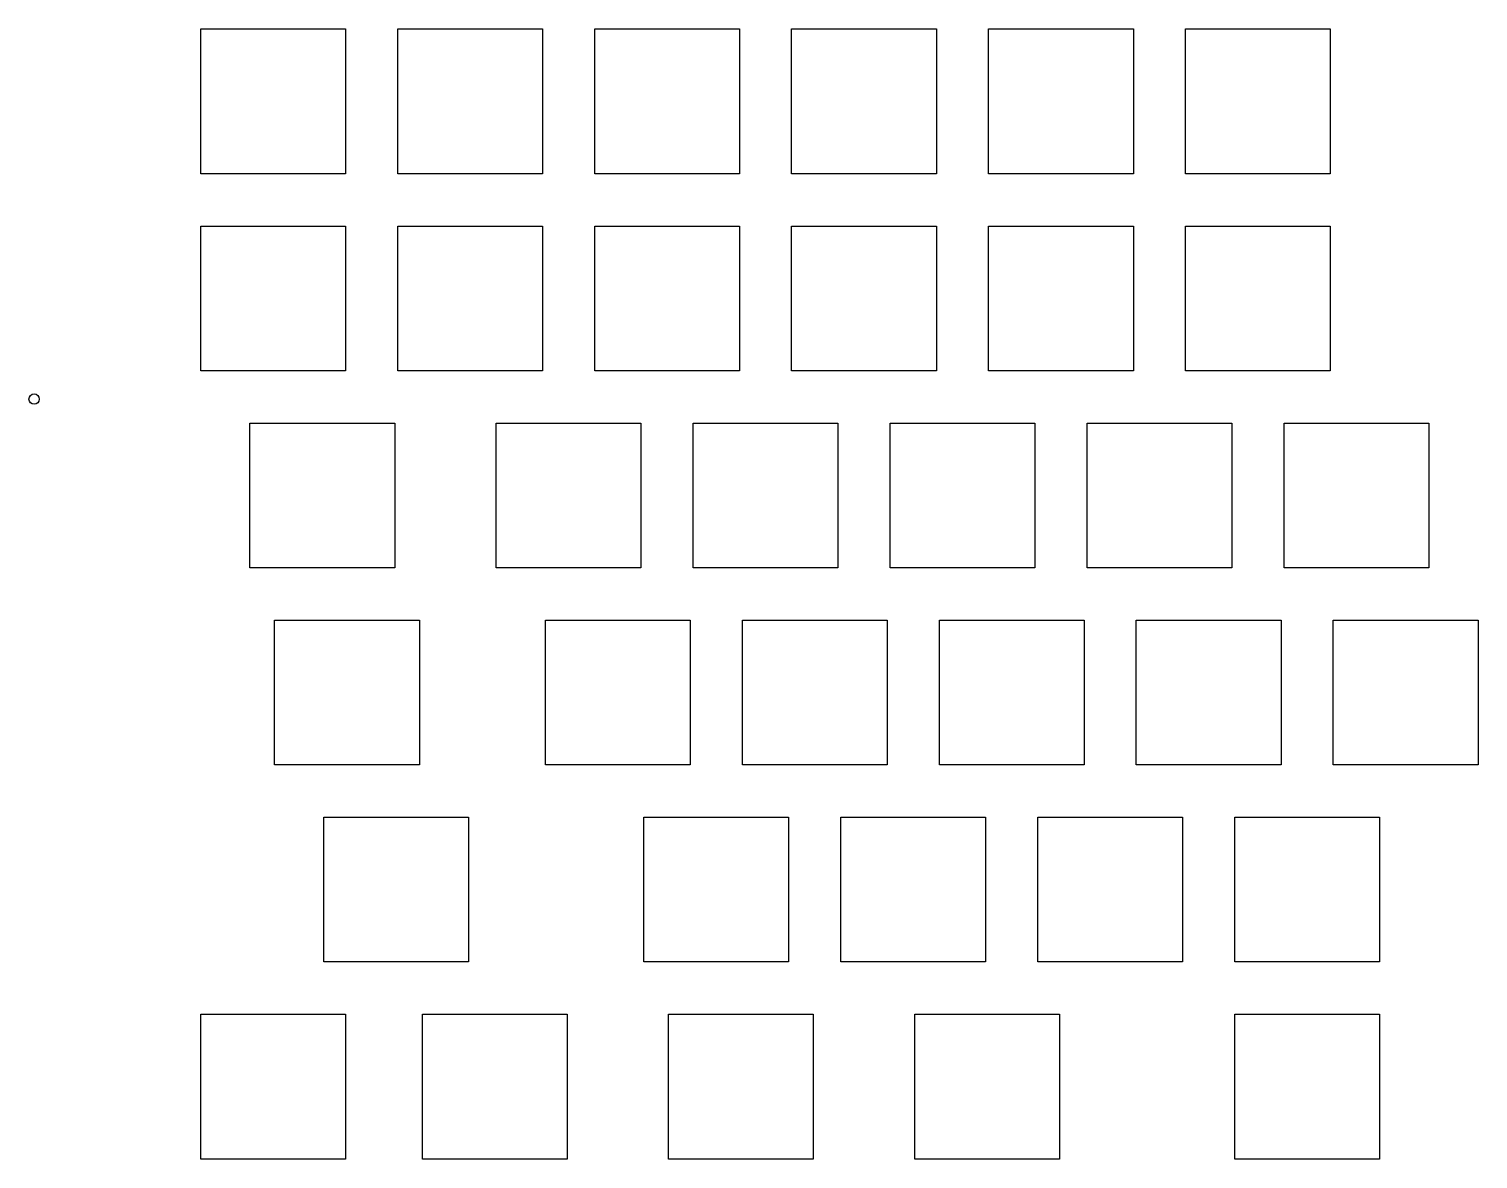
# Model space of a CAD drawing. Extents: x 0.37 to 5.89, y -4.4 to -0.1.
import ezdxf

# ---------------------------------------------------------------- set-up
doc = ezdxf.new("R2010")
doc.units = 0
doc.header["$MEASUREMENT"] = 0
doc.layers.add('BLACK', color=7, linetype='CONTINUOUS')

msp = doc.modelspace()

# ---------------------------------------------------------------- linework, layer by layer
at = {"layer": 'BLACK', "linetype": 'CONTINUOUS'}
for p, q in [((1.0216, -0.0994), (1.5728, -0.0994)), ((1.0216, -0.6506), (1.0216, -0.0994)), ((1.5728, -0.0994), (1.5728, -0.6506)), ((1.7716, -0.0994), (2.3228, -0.0994)), ((1.7716, -0.6506), (1.7716, -0.0994)), ((2.3228, -0.0994), (2.3228, -0.6506)), ((2.5216, -0.0994), (3.0728, -0.0994)), ((2.5216, -0.6506), (2.5216, -0.0994)), ((3.0728, -0.0994), (3.0728, -0.6506)), ((3.2716, -0.0994), (3.8228, -0.0994)), ((3.2716, -0.6506), (3.2716, -0.0994)), ((3.8228, -0.0994), (3.8228, -0.6506)), ((4.0216, -0.0994), (4.5728, -0.0994)), ((4.0216, -0.6506), (4.0216, -0.0994)), ((4.5728, -0.0994), (4.5728, -0.6506)), ((4.7716, -0.0994), (5.3228, -0.0994)), ((4.7716, -0.6506), (4.7716, -0.0994)), ((5.3228, -0.0994), (5.3228, -0.6506)), ((1.5728, -0.6506), (1.0216, -0.6506)), ((2.3228, -0.6506), (1.7716, -0.6506)), ((3.0728, -0.6506), (2.5216, -0.6506)), ((3.8228, -0.6506), (3.2716, -0.6506)), ((4.5728, -0.6506), (4.0216, -0.6506)), ((5.3228, -0.6506), (4.7716, -0.6506)), ((1.0216, -0.8494), (1.5728, -0.8494)), ((1.0216, -1.4006), (1.0216, -0.8494)), ((1.5728, -0.8494), (1.5728, -1.4006)), ((1.7716, -0.8494), (2.3228, -0.8494)), ((1.7716, -1.4006), (1.7716, -0.8494)), ((2.3228, -0.8494), (2.3228, -1.4006)), ((2.5216, -0.8494), (3.0728, -0.8494)), ((2.5216, -1.4006), (2.5216, -0.8494)), ((3.0728, -0.8494), (3.0728, -1.4006)), ((3.2716, -0.8494), (3.8228, -0.8494)), ((3.2716, -1.4006), (3.2716, -0.8494)), ((3.8228, -0.8494), (3.8228, -1.4006)), ((4.0216, -0.8494), (4.5728, -0.8494)), ((4.0216, -1.4006), (4.0216, -0.8494)), ((4.5728, -0.8494), (4.5728, -1.4006)), ((4.7716, -0.8494), (5.3228, -0.8494)), ((4.7716, -1.4006), (4.7716, -0.8494)), ((5.3228, -0.8494), (5.3228, -1.4006)), ((1.5728, -1.4006), (1.0216, -1.4006)), ((2.3228, -1.4006), (1.7716, -1.4006)), ((3.0728, -1.4006), (2.5216, -1.4006)), ((3.8228, -1.4006), (3.2716, -1.4006)), ((4.5728, -1.4006), (4.0216, -1.4006)), ((5.3228, -1.4006), (4.7716, -1.4006)), ((1.2091, -1.5994), (1.7603, -1.5994)), ((1.2091, -2.1506), (1.2091, -1.5994)), ((1.7603, -1.5994), (1.7603, -2.1506)), ((2.1466, -1.5994), (2.6978, -1.5994)), ((2.1466, -2.1506), (2.1466, -1.5994)), ((2.6978, -1.5994), (2.6978, -2.1506)), ((2.8966, -1.5994), (3.4478, -1.5994)), ((2.8966, -2.1506), (2.8966, -1.5994)), ((3.4478, -1.5994), (3.4478, -2.1506)), ((3.6466, -1.5994), (4.1978, -1.5994)), ((3.6466, -2.1506), (3.6466, -1.5994)), ((4.1978, -1.5994), (4.1978, -2.1506)), ((4.3966, -1.5994), (4.9478, -1.5994)), ((4.3966, -2.1506), (4.3966, -1.5994)), ((4.9478, -1.5994), (4.9478, -2.1506)), ((5.1466, -1.5994), (5.6978, -1.5994)), ((5.1466, -2.1506), (5.1466, -1.5994)), ((5.6978, -1.5994), (5.6978, -2.1506)), ((1.7603, -2.1506), (1.2091, -2.1506)), ((2.6978, -2.1506), (2.1466, -2.1506)), ((3.4478, -2.1506), (2.8966, -2.1506)), ((4.1978, -2.1506), (3.6466, -2.1506)), ((4.9478, -2.1506), (4.3966, -2.1506)), ((5.6978, -2.1506), (5.1466, -2.1506)), ((1.3029, -2.3494), (1.854, -2.3494)), ((1.3029, -2.9006), (1.3029, -2.3494)), ((1.854, -2.3494), (1.854, -2.9006)), ((2.3341, -2.3494), (2.8853, -2.3494)), ((2.3341, -2.9006), (2.3341, -2.3494)), ((2.8853, -2.3494), (2.8853, -2.9006)), ((3.0841, -2.3494), (3.6353, -2.3494)), ((3.0841, -2.9006), (3.0841, -2.3494)), ((3.6353, -2.3494), (3.6353, -2.9006)), ((3.8341, -2.3494), (4.3853, -2.3494)), ((3.8341, -2.9006), (3.8341, -2.3494)), ((4.3853, -2.3494), (4.3853, -2.9006)), ((4.5841, -2.3494), (5.1353, -2.3494)), ((4.5841, -2.9006), (4.5841, -2.3494)), ((5.1353, -2.3494), (5.1353, -2.9006)), ((5.3341, -2.3494), (5.8853, -2.3494)), ((5.3341, -2.9006), (5.3341, -2.3494)), ((5.8853, -2.3494), (5.8853, -2.9006)), ((1.854, -2.9006), (1.3029, -2.9006)), ((2.8853, -2.9006), (2.3341, -2.9006)), ((3.6353, -2.9006), (3.0841, -2.9006)), ((4.3853, -2.9006), (3.8341, -2.9006)), ((5.1353, -2.9006), (4.5841, -2.9006)), ((5.8853, -2.9006), (5.3341, -2.9006)), ((1.4904, -3.0994), (2.0415, -3.0994)), ((1.4904, -3.6506), (1.4904, -3.0994)), ((2.0415, -3.0994), (2.0415, -3.6506)), ((2.7091, -3.0994), (3.2603, -3.0994)), ((2.7091, -3.6506), (2.7091, -3.0994)), ((3.2603, -3.0994), (3.2603, -3.6506)), ((3.4591, -3.0994), (4.0103, -3.0994)), ((3.4591, -3.6506), (3.4591, -3.0994)), ((4.0103, -3.0994), (4.0103, -3.6506)), ((4.2091, -3.0994), (4.7603, -3.0994)), ((4.2091, -3.6506), (4.2091, -3.0994)), ((4.7603, -3.0994), (4.7603, -3.6506)), ((4.9591, -3.0994), (5.5103, -3.0994)), ((4.9591, -3.6506), (4.9591, -3.0994)), ((5.5103, -3.0994), (5.5103, -3.6506)), ((2.0415, -3.6506), (1.4904, -3.6506)), ((3.2603, -3.6506), (2.7091, -3.6506)), ((4.0103, -3.6506), (3.4591, -3.6506)), ((4.7603, -3.6506), (4.2091, -3.6506)), ((5.5103, -3.6506), (4.9591, -3.6506)), ((1.0216, -3.8494), (1.5728, -3.8494)), ((1.0216, -4.4006), (1.0216, -3.8494)), ((1.5728, -3.8494), (1.5728, -4.4006)), ((1.8654, -3.8494), (2.4165, -3.8494)), ((1.8654, -4.4006), (1.8654, -3.8494)), ((2.4165, -3.8494), (2.4165, -4.4006)), ((2.8029, -3.8494), (3.354, -3.8494)), ((2.8029, -4.4006), (2.8029, -3.8494)), ((3.354, -3.8494), (3.354, -4.4006)), ((3.7404, -3.8494), (4.2915, -3.8494)), ((3.7404, -4.4006), (3.7404, -3.8494)), ((4.2915, -3.8494), (4.2915, -4.4006)), ((4.9591, -3.8494), (5.5103, -3.8494)), ((4.9591, -4.4006), (4.9591, -3.8494)), ((5.5103, -3.8494), (5.5103, -4.4006)), ((1.5728, -4.4006), (1.0216, -4.4006)), ((2.4165, -4.4006), (1.8654, -4.4006)), ((3.354, -4.4006), (2.8029, -4.4006)), ((4.2915, -4.4006), (3.7404, -4.4006)), ((5.5103, -4.4006), (4.9591, -4.4006))]:
    msp.add_line(p, q, dxfattribs=at)
at = {"layer": 'BLACK'}
msp.add_circle((0.3872, -1.5081), 0.0197, dxfattribs=at)

doc.saveas('drawing.dxf')
